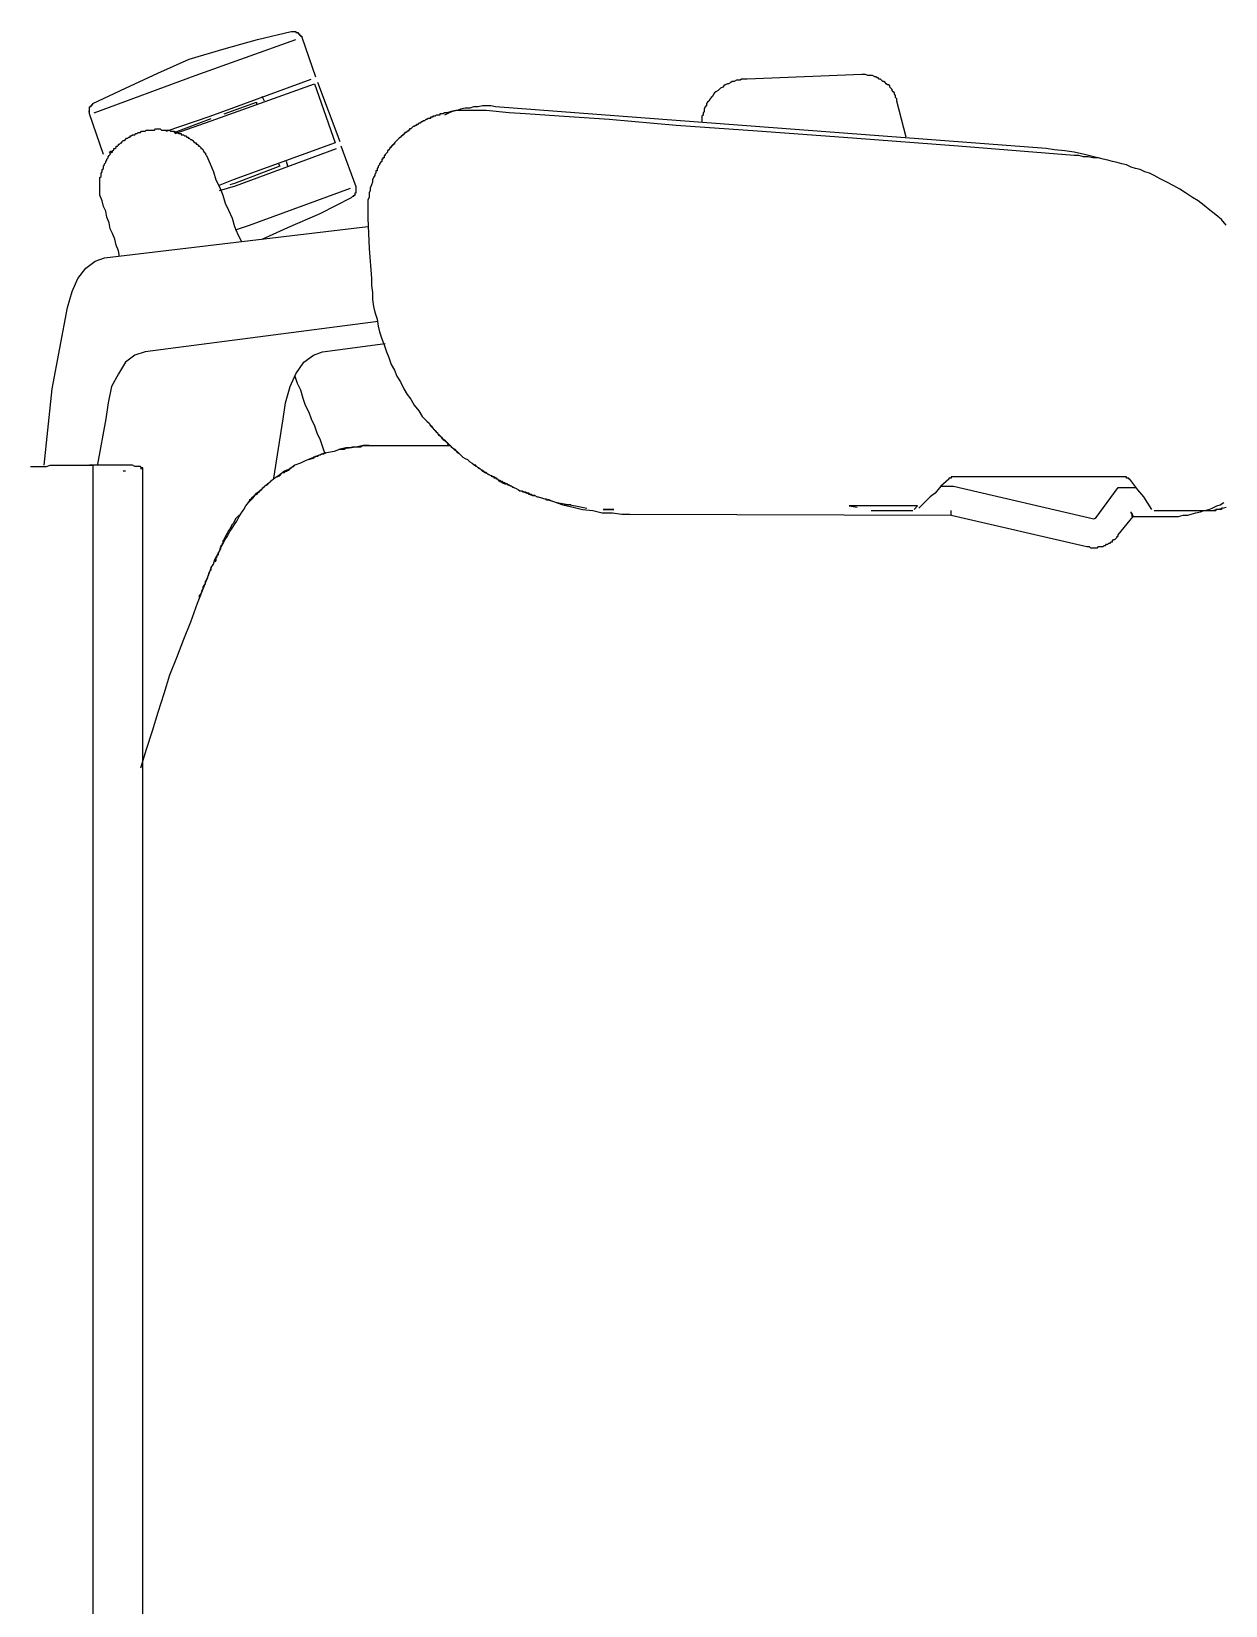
# Model space of a CAD drawing. Header units: inches. Extents: x 0 to 165, y 0 to 113.
# Drawn here: x 6.621 to 7.708, y 90.074 to 91.507 of the extents above; entities that cross this region are included whole.
import ezdxf

# ---------------------------------------------------------------- set-up
doc = ezdxf.new("R2010")
doc.units = ezdxf.units.IN
doc.header["$MEASUREMENT"] = 0
doc.layers.add('Furnishings', color=7, linetype='Continuous')

msp = doc.modelspace()

# ---------------------------------------------------------------- linework, layer by layer
at = {"layer": 'Furnishings'}
for points in [[(6.6864, 91.3949), (6.6737, 91.4318), (6.6737, 91.4329), (6.6737, 91.434), (6.6727, 91.434), (6.6737, 91.434), (6.6737, 91.435), (6.6737, 91.4361), (6.6737, 91.4371), (6.6737, 91.4382), (6.6748, 91.4382), (6.6748, 91.4392), (6.6758, 91.4392), (6.6758, 91.4403), (6.6769, 91.4403), (6.6769, 91.4414), (6.7064, 91.4551), (6.736, 91.4688), (6.7645, 91.4815), (6.7962, 91.491), (6.8268, 91.4994), (6.8574, 91.5068), (6.8585, 91.5068), (6.8595, 91.5068), (6.8606, 91.5068), (6.8616, 91.5068), (6.8616, 91.5058), (6.8627, 91.5058), (6.8638, 91.5058), (6.8638, 91.5047), (6.8648, 91.5047), (6.8648, 91.5036), (6.8659, 91.5036), (6.8659, 91.5026), (6.8669, 91.5026), (6.8669, 91.5015), (6.8796, 91.4656)], [(6.8585, 91.5068), (6.8585, 91.5068)], [(6.8585, 91.5068), (6.8585, 91.5068)], [(6.8595, 91.5068), (6.8595, 91.5068)], [(6.8595, 91.5068), (6.8595, 91.5068)], [(6.8606, 91.5068), (6.8606, 91.5068)], [(6.8606, 91.5068), (6.8606, 91.5068)], [(6.8606, 91.5068), (6.8606, 91.5068)], [(6.8616, 91.5058), (6.8616, 91.5058)], [(6.8627, 91.5058), (6.8627, 91.5058)], [(6.8627, 91.5058), (6.8627, 91.5058)], [(6.8627, 91.5058), (6.8627, 91.5058)], [(6.8638, 91.5058), (6.8638, 91.5058)], [(6.8638, 91.5058), (6.8638, 91.5058)], [(6.8648, 91.5047), (6.8648, 91.5047)], [(6.8648, 91.5047), (6.8648, 91.5047)], [(6.8648, 91.5047), (6.8648, 91.5047)], [(6.8659, 91.5036), (6.8659, 91.5036)], [(6.8659, 91.5036), (6.8659, 91.5036)], [(6.8659, 91.5026), (6.8659, 91.5026)], [(6.8659, 91.5026), (6.8659, 91.5026)], [(6.8669, 91.5015), (6.8669, 91.5015)], [(6.8669, 91.5015), (6.8669, 91.5015)], [(6.6779, 91.4329), (6.7698, 91.4667), (6.8616, 91.4994)], [(6.7434, 91.416), (6.7835, 91.4297), (6.8754, 91.4635)], [(6.7518, 91.4139), (6.7846, 91.4255), (6.8785, 91.4593), (6.8975, 91.4055), (6.8046, 91.3717), (6.7909, 91.3664)], [(6.9018, 91.4065), (6.8817, 91.4604)], [(7.417, 91.4107), (7.4085, 91.4435), (7.4085, 91.4445), (7.4085, 91.4456), (7.4075, 91.4466), (7.4075, 91.4487), (7.4064, 91.4498), (7.4064, 91.4509), (7.4054, 91.4519), (7.4043, 91.453), (7.4043, 91.454), (7.4032, 91.4551), (7.4022, 91.4561), (7.4022, 91.4572), (7.4011, 91.4582), (7.4001, 91.4582), (7.399, 91.4593), (7.398, 91.4604), (7.3969, 91.4614), (7.3959, 91.4614), (7.3948, 91.4625), (7.3937, 91.4635), (7.3927, 91.4635), (7.3916, 91.4646), (7.3906, 91.4646), (7.3895, 91.4656), (7.3885, 91.4656), (7.3864, 91.4667), (7.3853, 91.4667), (7.3842, 91.4667), (7.3832, 91.4667), (7.3821, 91.4667), (7.38, 91.4677), (7.379, 91.4677), (7.3779, 91.4677), (7.3769, 91.4677), (7.2723, 91.4635), (7.2713, 91.4635), (7.2692, 91.4635), (7.2671, 91.4635), (7.266, 91.4625), (7.2639, 91.4625), (7.2628, 91.4625), (7.2607, 91.4614), (7.2586, 91.4614), (7.2576, 91.4604), (7.2554, 91.4593), (7.2544, 91.4593), (7.2523, 91.4582), (7.2512, 91.4572), (7.2502, 91.4561), (7.2481, 91.4551), (7.247, 91.454), (7.2459, 91.453), (7.2438, 91.4519), (7.2428, 91.4509), (7.2417, 91.4498), (7.2407, 91.4477), (7.2396, 91.4466), (7.2386, 91.4456), (7.2375, 91.4435), (7.2364, 91.4424), (7.2354, 91.4414), (7.2354, 91.4392), (7.2343, 91.4382), (7.2333, 91.4361), (7.2333, 91.434), (7.2322, 91.4329), (7.2322, 91.4308), (7.2312, 91.4297), (7.2312, 91.4276), (7.2312, 91.4255), (7.2312, 91.4245)], [(6.8331, 91.4435), (6.831, 91.4477)], [(6.6727, 91.434), (6.6727, 91.434)], [(6.6737, 91.4371), (6.6737, 91.4371)], [(6.6737, 91.4371), (6.6737, 91.4371)], [(6.6737, 91.4361), (6.6737, 91.4361)], [(6.6737, 91.4361), (6.6737, 91.4361)], [(6.6737, 91.4361), (6.6737, 91.4361)], [(6.6737, 91.435), (6.6737, 91.435)], [(6.6737, 91.435), (6.6737, 91.435)], [(6.6737, 91.4329), (6.6737, 91.4329)], [(6.6737, 91.4329), (6.6737, 91.4329)], [(6.6737, 91.4318), (6.6737, 91.4318)], [(6.6737, 91.4318), (6.6737, 91.4318)], [(6.6737, 91.4318), (6.6737, 91.4318)], [(6.6748, 91.4392), (6.6748, 91.4392)], [(6.6748, 91.4392), (6.6748, 91.4392)], [(6.6748, 91.4382), (6.6748, 91.4382)], [(6.6748, 91.4382), (6.6748, 91.4382)], [(6.6758, 91.4403), (6.6758, 91.4403)], [(6.6758, 91.4403), (6.6758, 91.4403)], [(6.6758, 91.4392), (6.6758, 91.4392)], [(6.6769, 91.4403), (6.6769, 91.4403)], [(6.6769, 91.4403), (6.6769, 91.4403)], [(6.7962, 91.4318), (6.8257, 91.4424), (6.8257, 91.4403)], [(7.7084, 91.3305), (7.7041, 91.3358), (7.6989, 91.34), (7.6936, 91.3442), (7.6883, 91.3484), (7.683, 91.3527), (7.6777, 91.3558), (7.6714, 91.3601), (7.6661, 91.3632), (7.6609, 91.3664), (7.6545, 91.3696), (7.6482, 91.3727), (7.6429, 91.3759), (7.6387, 91.378), (7.6345, 91.3791), (7.6302, 91.3812), (7.626, 91.3822), (7.6218, 91.3833), (7.6176, 91.3854), (7.6133, 91.3864), (7.6091, 91.3875), (7.6049, 91.3886), (7.6007, 91.3896), (7.5965, 91.3907), (7.5922, 91.3917), (7.587, 91.3917), (7.5827, 91.3928), (7.5785, 91.3928), (7.5743, 91.3938), (7.5701, 91.3938), (7.4645, 91.4023), (7.3684, 91.4097), (7.2818, 91.416), (7.2079, 91.4213), (7.1467, 91.4266), (7.1013, 91.4297), (7.0707, 91.4318), (7.0559, 91.4329), (7.0348, 91.435), (7.0073, 91.435), (7.0031, 91.434), (6.9989, 91.4329), (6.9978, 91.4329), (6.9968, 91.4329), (6.9957, 91.4318), (6.9947, 91.4318), (6.9936, 91.4318), (6.9926, 91.4318), (6.9926, 91.4308), (6.9915, 91.4308), (6.9904, 91.4308), (6.9894, 91.4308), (6.9883, 91.4297), (6.9873, 91.4297), (6.9862, 91.4297), (6.9862, 91.4287), (6.9852, 91.4287), (6.9841, 91.4287), (6.9841, 91.4276), (6.9831, 91.4276), (6.982, 91.4276), (6.9809, 91.4266), (6.9799, 91.4266), (6.9788, 91.4255), (6.9778, 91.4255), (6.9767, 91.4245), (6.9757, 91.4245), (6.9746, 91.4234), (6.9736, 91.4234), (6.9725, 91.4223), (6.9714, 91.4223), (6.9714, 91.4213), (6.9704, 91.4213), (6.9693, 91.4202), (6.9683, 91.4202), (6.9672, 91.4192), (6.9662, 91.4181), (6.9651, 91.4181), (6.9651, 91.4171), (6.9641, 91.4171), (6.9641, 91.416), (6.963, 91.416), (6.9619, 91.415), (6.9609, 91.415), (6.9609, 91.4139), (6.9598, 91.4139), (6.9598, 91.4128), (6.9588, 91.4128), (6.9588, 91.4118), (6.9577, 91.4118), (6.9567, 91.4107), (6.9556, 91.4097), (6.9545, 91.4086), (6.9535, 91.4076), (6.9524, 91.4065), (6.9514, 91.4055), (6.9514, 91.4044), (6.9503, 91.4044), (6.9503, 91.4033), (6.9493, 91.4033), (6.9493, 91.4023), (6.9482, 91.4023), (6.9482, 91.4012), (6.9472, 91.4012), (6.9472, 91.4002), (6.9461, 91.3991), (6.945, 91.3981), (6.945, 91.397), (6.944, 91.396), (6.9429, 91.3949), (6.9429, 91.3938), (6.9419, 91.3938), (6.9419, 91.3928), (6.9419, 91.3917), (6.9408, 91.3917), (6.9408, 91.3907), (6.9398, 91.3907), (6.9398, 91.3896), (6.9398, 91.3886), (6.9387, 91.3875), (6.9377, 91.3864), (6.9377, 91.3854), (6.9366, 91.3843), (6.9366, 91.3833), (6.9355, 91.3822), (6.9355, 91.3812), (6.9355, 91.3801), (6.9345, 91.3801), (6.9345, 91.3791), (6.9345, 91.378), (6.9334, 91.3769), (6.9334, 91.3759), (6.9324, 91.3738), (6.9313, 91.3717), (6.9313, 91.3696), (6.9303, 91.3674), (6.9292, 91.3643), (6.9292, 91.3622), (6.9282, 91.3601), (6.9282, 91.3579), (6.9282, 91.3558), (6.9271, 91.3537), (6.9271, 91.3506), (6.9271, 91.3484), (6.9271, 91.3463), (6.9271, 91.3442), (6.9271, 91.3421), (6.9271, 91.3389), (6.9271, 91.3368), (6.9282, 91.3094), (6.9303, 91.2819), (6.9303, 91.2756), (6.9313, 91.2693), (6.9313, 91.2629), (6.9324, 91.2566), (6.9334, 91.2513), (6.9355, 91.245), (6.9366, 91.2386), (6.9377, 91.2334), (6.9398, 91.227), (6.9419, 91.2217), (6.944, 91.2154), (6.9461, 91.2101), (6.9482, 91.2038), (6.9514, 91.1985), (6.9535, 91.1932), (6.9567, 91.188), (6.9598, 91.1816), (6.963, 91.1764), (6.9662, 91.1721), (6.9693, 91.1668), (6.9736, 91.1616), (6.9767, 91.1563), (6.9809, 91.1521), (6.9831, 91.15), (6.9841, 91.1478), (6.9862, 91.1457), (6.9883, 91.1436), (6.9894, 91.1426), (6.9915, 91.1405), (6.9936, 91.1383), (6.9947, 91.1362), (6.9968, 91.1352), (6.9989, 91.1331), (7.001, 91.131), (7.0021, 91.1299), (7.0042, 91.1278), (7.0063, 91.1257), (7.0084, 91.1246), (7.0105, 91.1225), (7.0116, 91.1215), (7.0137, 91.1193), (7.0158, 91.1183), (7.0179, 91.1172), (7.02, 91.1151), (7.0221, 91.1141), (7.0242, 91.112), (7.0263, 91.1109), (7.0274, 91.1098), (7.0295, 91.1088), (7.0316, 91.1067), (7.0337, 91.1056), (7.0358, 91.1046), (7.038, 91.1035), (7.0401, 91.1024), (7.0422, 91.1014), (7.0443, 91.1003), (7.0464, 91.0982), (7.0475, 91.0972), (7.0496, 91.0961), (7.0517, 91.0951), (7.0538, 91.0951), (7.0559, 91.094), (7.058, 91.0929), (7.0601, 91.0919), (7.0622, 91.0908), (7.0643, 91.0898), (7.0654, 91.0887), (7.0675, 91.0887), (7.0696, 91.0877), (7.0717, 91.0866), (7.0738, 91.0866), (7.0749, 91.0856), (7.077, 91.0845), (7.0791, 91.0845), (7.0812, 91.0834), (7.0823, 91.0834), (7.0992, 91.0782), (7.1161, 91.075), (7.1266, 91.0729)], [(6.9873, 91.4297), (6.9873, 91.4297)], [(6.9883, 91.4297), (6.9883, 91.4297)], [(6.9894, 91.4308), (6.9894, 91.4308)], [(6.9904, 91.4308), (6.9904, 91.4308)], [(6.9915, 91.4308), (6.9915, 91.4308)], [(6.9936, 91.4318), (6.9936, 91.4318)], [(6.9936, 91.4318), (6.9936, 91.4318)], [(6.9947, 91.4318), (6.9947, 91.4318)], [(6.9957, 91.4318), (6.9957, 91.4318)], [(7.5965, 91.3907), (7.588, 91.3928), (7.5796, 91.3949), (7.5701, 91.397), (7.5616, 91.3981), (7.5521, 91.3991), (7.5447, 91.4002), (7.0432, 91.4382), (7.039, 91.4392), (7.0348, 91.4392), (7.0316, 91.4392), (7.0274, 91.4382), (7.0232, 91.4382), (7.02, 91.4371), (7.0158, 91.4371), (7.0116, 91.4361), (7.0084, 91.435), (7.0042, 91.434), (7.001, 91.4329), (6.9968, 91.4308)], [(6.9968, 91.4329), (6.9968, 91.4329)], [(6.9968, 91.4329), (6.9968, 91.4329)], [(6.9978, 91.4329), (6.9978, 91.4329)], [(6.9978, 91.4329), (6.9978, 91.4329)], [(6.9989, 91.4329), (6.9989, 91.4329)], [(6.7012, 91.302), (6.7001, 91.3073), (6.698, 91.3125), (6.6969, 91.3178), (6.6948, 91.3231), (6.6927, 91.3273), (6.6917, 91.3326), (6.6896, 91.3379), (6.6885, 91.3432), (6.6864, 91.3474), (6.6853, 91.3527), (6.6832, 91.3579), (6.6832, 91.359), (6.6832, 91.3601), (6.6832, 91.3611), (6.6832, 91.3622), (6.6832, 91.3632), (6.6832, 91.3643), (6.6832, 91.3653), (6.6832, 91.3664), (6.6832, 91.3674), (6.6832, 91.3685), (6.6832, 91.3696), (6.6832, 91.3706), (6.6832, 91.3717), (6.6832, 91.3727), (6.6832, 91.3738), (6.6843, 91.3748), (6.6843, 91.3759), (6.6843, 91.3769), (6.6843, 91.378), (6.6853, 91.3791), (6.6853, 91.3801), (6.6853, 91.3812), (6.6864, 91.3822), (6.6864, 91.3833), (6.6864, 91.3843), (6.6874, 91.3854), (6.6874, 91.3864), (6.6885, 91.3875), (6.6885, 91.3886), (6.6896, 91.3896), (6.6896, 91.3907), (6.6906, 91.3917), (6.6906, 91.3928), (6.6917, 91.3938), (6.6927, 91.3949), (6.6927, 91.396), (6.6938, 91.397), (6.6948, 91.397), (6.6948, 91.3981), (6.6959, 91.3991), (6.6959, 91.4002), (6.6969, 91.4002), (6.698, 91.4012), (6.698, 91.4023), (6.6991, 91.4023), (6.7001, 91.4033), (6.7001, 91.4044), (6.7012, 91.4044), (6.7022, 91.4055), (6.7033, 91.4055), (6.7033, 91.4065), (6.7043, 91.4076), (6.7054, 91.4076), (6.7064, 91.4086), (6.7075, 91.4097), (6.7086, 91.4097), (6.7096, 91.4107), (6.7107, 91.4107), (6.7107, 91.4118), (6.7117, 91.4118), (6.7128, 91.4128), (6.7138, 91.4128), (6.7149, 91.4128), (6.7159, 91.4139), (6.717, 91.4139), (6.7181, 91.415), (6.7191, 91.415), (6.7202, 91.415), (6.7212, 91.416), (6.7223, 91.416), (6.7233, 91.416), (6.7244, 91.416), (6.7254, 91.4171), (6.7265, 91.4171), (6.7276, 91.4171), (6.7286, 91.4171), (6.7297, 91.4171), (6.7307, 91.4171), (6.7318, 91.4171), (6.7328, 91.4171), (6.7339, 91.4181), (6.7349, 91.4181), (6.736, 91.4181), (6.7371, 91.4181), (6.7381, 91.4181), (6.7392, 91.4171), (6.7402, 91.4171), (6.7413, 91.4171), (6.7423, 91.4171), (6.7434, 91.4171), (6.7445, 91.4171), (6.7455, 91.4171), (6.7466, 91.4171), (6.7476, 91.416), (6.7487, 91.416), (6.7497, 91.416), (6.7508, 91.416), (6.7518, 91.415), (6.7529, 91.415), (6.754, 91.415), (6.755, 91.4139), (6.7561, 91.4139), (6.7571, 91.4139), (6.7571, 91.4128), (6.7582, 91.4128), (6.7592, 91.4128), (6.7603, 91.4118), (6.7613, 91.4118), (6.7624, 91.4107), (6.7635, 91.4107), (6.7635, 91.4097), (6.7645, 91.4097), (6.7656, 91.4086), (6.7666, 91.4086), (6.7677, 91.4076), (6.7687, 91.4065), (6.7698, 91.4055), (6.7708, 91.4055), (6.7708, 91.4044), (6.7719, 91.4044), (6.773, 91.4033), (6.773, 91.4023), (6.774, 91.4023), (6.7751, 91.4012), (6.7751, 91.4002), (6.7761, 91.4002), (6.7772, 91.3991), (6.7772, 91.3981), (6.7782, 91.397), (6.7793, 91.396), (6.7793, 91.3949), (6.7803, 91.3938), (6.7835, 91.3864), (6.7867, 91.3791), (6.7888, 91.3717), (6.792, 91.3653), (6.7951, 91.3579), (6.7972, 91.3506), (6.8004, 91.3442), (6.8036, 91.3368), (6.8057, 91.3294), (6.8089, 91.322), (6.812, 91.3157)], [(6.7297, 91.4171), (6.7297, 91.4171)], [(6.7476, 91.416), (6.7476, 91.416)], [(6.7508, 91.415), (6.7846, 91.4276)], [(6.963, 91.416), (6.963, 91.416)], [(6.9662, 91.4181), (6.9662, 91.4181)], [(6.9672, 91.4192), (6.9672, 91.4192)], [(6.9693, 91.4202), (6.9693, 91.4202)], [(6.9704, 91.4213), (6.9704, 91.4213)], [(6.9725, 91.4223), (6.9725, 91.4223)], [(6.9746, 91.4234), (6.9746, 91.4234)], [(6.9757, 91.4245), (6.9757, 91.4245)], [(6.9767, 91.4245), (6.9767, 91.4245)], [(6.9778, 91.4255), (6.9778, 91.4255)], [(6.9799, 91.4266), (6.9799, 91.4266)], [(6.9809, 91.4266), (6.9809, 91.4266)], [(6.982, 91.4276), (6.982, 91.4276)], [(6.9852, 91.4287), (6.9852, 91.4287)], [(6.7064, 91.4086), (6.7064, 91.4086)], [(6.717, 91.4139), (6.717, 91.4139)], [(6.7677, 91.4076), (6.7677, 91.4076)], [(6.831, 91.3178), (6.8543, 91.3284), (6.8838, 91.3411), (6.9123, 91.3558), (6.9134, 91.3569), (6.9144, 91.3569), (6.9144, 91.3579), (6.9155, 91.3579), (6.9155, 91.359), (6.9155, 91.3601), (6.9165, 91.3601), (6.9165, 91.3611), (6.9165, 91.3622), (6.9165, 91.3632), (6.9165, 91.3643), (6.9165, 91.3653), (6.9028, 91.4023)], [(6.9524, 91.4065), (6.9524, 91.4065)], [(6.9535, 91.4076), (6.9535, 91.4076)], [(6.9545, 91.4086), (6.9545, 91.4086)], [(6.9556, 91.4097), (6.9556, 91.4097)], [(6.9567, 91.4107), (6.9567, 91.4107)], [(6.9577, 91.4118), (6.9577, 91.4118)], [(6.6885, 91.3886), (6.6885, 91.3886)], [(6.6917, 91.397), (6.6938, 91.3981)], [(6.6917, 91.3938), (6.6917, 91.3938)], [(6.7782, 91.397), (6.7782, 91.397)], [(6.7803, 91.3938), (6.7803, 91.3938)], [(6.792, 91.3622), (6.8067, 91.3664), (6.8986, 91.4002)], [(6.8543, 91.3843), (6.8532, 91.3886)], [(6.9387, 91.3875), (6.9387, 91.3875)], [(6.944, 91.396), (6.944, 91.396)], [(6.945, 91.3981), (6.945, 91.3981)], [(6.9461, 91.3991), (6.9461, 91.3991)], [(6.6853, 91.3812), (6.6853, 91.3812)], [(6.8458, 91.3864), (6.8469, 91.3843), (6.8057, 91.3685), (6.8015, 91.3674)], [(6.9334, 91.3769), (6.9334, 91.3769)], [(6.9366, 91.3833), (6.9366, 91.3833)], [(6.9377, 91.3854), (6.9377, 91.3854)], [(6.6832, 91.3674), (6.6832, 91.3674)], [(6.8067, 91.3263), (6.8194, 91.3305), (6.9113, 91.3643)], [(6.9155, 91.3601), (6.9155, 91.3601)], [(6.9155, 91.359), (6.9155, 91.359)], [(6.9155, 91.359), (6.9155, 91.359)], [(6.9155, 91.359), (6.9155, 91.359)], [(6.9165, 91.3653), (6.9165, 91.3653)], [(6.9165, 91.3653), (6.9165, 91.3653)], [(6.9165, 91.3643), (6.9165, 91.3643)], [(6.9165, 91.3643), (6.9165, 91.3643)], [(6.9165, 91.3643), (6.9165, 91.3643)], [(6.9165, 91.3632), (6.9165, 91.3632)], [(6.9165, 91.3632), (6.9165, 91.3632)], [(6.9165, 91.3622), (6.9165, 91.3622)], [(6.9165, 91.3622), (6.9165, 91.3622)], [(6.9165, 91.3622), (6.9165, 91.3622)], [(6.9165, 91.3611), (6.9165, 91.3611)], [(6.9165, 91.3611), (6.9165, 91.3611)], [(6.9165, 91.3601), (6.9165, 91.3601)], [(6.9123, 91.3558), (6.9123, 91.3558)], [(6.9134, 91.3569), (6.9134, 91.3569)], [(6.9134, 91.3569), (6.9134, 91.3569)], [(6.9134, 91.3569), (6.9134, 91.3569)], [(6.9134, 91.3569), (6.9134, 91.3569)], [(6.9144, 91.3579), (6.9144, 91.3579)], [(6.9144, 91.3579), (6.9144, 91.3579)], [(6.6325, 91.112), (6.6399, 91.1816), (6.6537, 91.2555), (6.6579, 91.2703), (6.6632, 91.2819), (6.6705, 91.2914), (6.679, 91.2978), (6.6874, 91.3009), (6.9271, 91.3294)], [(6.9366, 91.2429), (6.7244, 91.2154), (6.7149, 91.2122), (6.7064, 91.2059), (6.7001, 91.1954), (6.6938, 91.1837), (6.6906, 91.169), (6.6885, 91.1542), (6.6811, 91.113)], [(6.8416, 91.1003), (6.85, 91.1542), (6.8521, 91.169), (6.8564, 91.1837), (6.8616, 91.1954), (6.869, 91.2059), (6.8775, 91.2122), (6.8859, 91.2154), (6.9429, 91.2228)], [(6.8606, 91.1932), (6.8627, 91.1869), (6.8659, 91.1806), (6.868, 91.1732), (6.8701, 91.1668), (6.8733, 91.1605), (6.8754, 91.1542), (6.8785, 91.1478), (6.8806, 91.1415), (6.8838, 91.1352), (6.8859, 91.1288), (6.888, 91.1225)], [(6.9831, 91.1489), (6.9852, 91.1478), (6.9862, 91.1457), (6.9873, 91.1447), (6.9894, 91.1426), (6.9904, 91.1415), (6.9915, 91.1394), (6.9936, 91.1383), (6.9947, 91.1373), (6.9957, 91.1352), (6.9978, 91.1341), (6.9989, 91.1331), (6.9999, 91.131), (7.0021, 91.1299), (7.0031, 91.1288), (7.0042, 91.1278), (7.0063, 91.1267), (7.0073, 91.1257), (7.0084, 91.1236), (7.0105, 91.1225), (7.0116, 91.1215), (7.0126, 91.1204), (7.0137, 91.1193), (7.0158, 91.1183)], [(6.9007, 91.1267), (6.9028, 91.1267), (6.906, 91.1267), (6.9081, 91.1278), (6.9102, 91.1278), (6.9134, 91.1288), (6.9155, 91.1288), (6.9176, 91.1288), (6.9208, 91.1288), (6.9229, 91.1299), (6.926, 91.1299), (6.9282, 91.1299), (6.9229, 91.1299), (6.9176, 91.1288), (6.9123, 91.1278), (6.907, 91.1278), (6.9018, 91.1267), (6.8965, 91.1246), (6.8912, 91.1236), (6.8859, 91.1225), (6.8806, 91.1204), (6.8754, 91.1183), (6.8701, 91.1162), (6.8659, 91.1141), (6.8606, 91.112)], [(6.9282, 91.1299), (7.0021, 91.1299)], [(6.8796, 91.1193), (6.8785, 91.1193), (6.8775, 91.1193), (6.8775, 91.1183), (6.8764, 91.1183), (6.8754, 91.1183), (6.8743, 91.1172), (6.8733, 91.1172)], [(6.8743, 91.1183), (6.8764, 91.1183), (6.8775, 91.1193), (6.8785, 91.1193), (6.8796, 91.1204), (6.8817, 91.1204), (6.8828, 91.1215), (6.8838, 91.1215), (6.8849, 91.1225), (6.887, 91.1225), (6.888, 91.1236), (6.8891, 91.1236)], [(6.8743, 91.1172), (6.8743, 91.1172)], [(6.8754, 91.1183), (6.8754, 91.1183)], [(6.8764, 91.1183), (6.8764, 91.1183)], [(6.8785, 91.1193), (6.8785, 91.1193)], [(6.6199, 91.1109), (6.623, 91.1109), (6.6273, 91.1109), (6.6304, 91.1109), (6.6347, 91.1109), (6.6378, 91.112), (6.642, 91.112), (6.6452, 91.112), (6.6494, 91.112), (6.6537, 91.112), (6.6568, 91.112), (6.661, 91.112), (6.6653, 91.112), (6.6684, 91.112), (6.6727, 91.112), (6.6769, 91.112)], [(6.6811, 91.112), (6.679, 91.112), (6.6779, 91.112), (6.6769, 91.112), (6.6758, 91.112), (6.6748, 91.112), (6.6737, 91.112)], [(6.6748, 91.112), (6.6748, 91.112)], [(6.6758, 91.112), (6.6758, 91.112)], [(6.6758, 91.112), (6.6758, 91.112)], [(6.7223, 89.5959), (6.7223, 91.1098), (6.7212, 91.1098), (6.7202, 91.1109), (6.7191, 91.1109), (6.717, 91.1109), (6.7149, 91.1109), (6.7128, 91.112), (6.7096, 91.112), (6.7064, 91.112), (6.7022, 91.112), (6.698, 91.112), (6.6938, 91.112), (6.6885, 91.112), (6.6822, 91.112), (6.6769, 91.112), (6.6769, 89.5938)], [(6.6769, 91.112), (6.6769, 91.112)], [(6.6769, 91.112), (6.6769, 91.112)], [(6.6779, 91.112), (6.6779, 91.112)], [(6.7064, 91.1067), (6.7043, 91.1067)], [(6.7223, 91.1098), (6.7212, 91.1088), (6.7202, 91.1088)], [(6.7223, 91.1098), (6.7223, 91.1098)], [(6.85, 91.1056), (6.8511, 91.1056), (6.8521, 91.1067), (6.8532, 91.1067), (6.8543, 91.1077), (6.8553, 91.1077), (6.8564, 91.1088), (6.8564, 91.1098), (6.8574, 91.1098), (6.8585, 91.1109), (6.8595, 91.1109), (6.8606, 91.112), (6.8564, 91.1088), (6.8511, 91.1067), (6.8469, 91.1035), (6.8426, 91.1003), (6.8384, 91.0972)], [(6.8447, 91.1014), (6.8458, 91.1024), (6.8469, 91.1024), (6.8469, 91.1035), (6.8479, 91.1035), (6.8479, 91.1046)], [(6.8447, 91.1014), (6.8447, 91.1014)], [(6.8447, 91.1014), (6.8447, 91.1014)], [(6.8458, 91.1024), (6.8458, 91.1024)], [(6.8458, 91.1024), (6.8458, 91.1024)], [(6.8469, 91.1035), (6.8469, 91.1035)], [(6.8479, 91.1035), (6.8479, 91.1035)], [(7.0369, 91.1035), (7.0358, 91.1046), (7.0348, 91.1056), (7.0337, 91.1056), (7.0327, 91.1067), (7.0316, 91.1067), (7.0316, 91.1077), (7.0306, 91.1077), (7.0295, 91.1088), (7.0285, 91.1088), (7.0285, 91.1098), (7.0274, 91.1098), (7.0263, 91.1109), (7.0253, 91.1109), (7.0253, 91.112), (7.0242, 91.112), (7.0232, 91.113)], [(7.0242, 91.112), (7.0242, 91.112)], [(7.0253, 91.112), (7.0253, 91.112)], [(7.0263, 91.1109), (7.0263, 91.1109)], [(7.0274, 91.1098), (7.0274, 91.1098)], [(7.0274, 91.1098), (7.0274, 91.1098)], [(7.0295, 91.1088), (7.0295, 91.1088)], [(7.0306, 91.1077), (7.0306, 91.1077)], [(7.0316, 91.1077), (7.0316, 91.1077)], [(7.0327, 91.1067), (7.0327, 91.1067)], [(7.0337, 91.1056), (7.0337, 91.1056)], [(7.0348, 91.1056), (7.0348, 91.1056)], [(7.0358, 91.1046), (7.0358, 91.1046)], [(7.0358, 91.1046), (7.0358, 91.1046)], [(7.0601, 91.0919), (7.0591, 91.0919), (7.058, 91.0929), (7.057, 91.0929), (7.0559, 91.094), (7.0548, 91.094), (7.0538, 91.0951), (7.0527, 91.0951), (7.0517, 91.0961), (7.0506, 91.0961), (7.0496, 91.0972), (7.0485, 91.0972), (7.0475, 91.0982), (7.0464, 91.0982), (7.0453, 91.0993), (7.0443, 91.0993), (7.0443, 91.1003), (7.0432, 91.1003), (7.0422, 91.1003), (7.0422, 91.1014), (7.0411, 91.1014), (7.0401, 91.1014), (7.0401, 91.1024), (7.039, 91.1024)], [(7.039, 91.1024), (7.039, 91.1024)], [(7.039, 91.1024), (7.039, 91.1024)], [(7.0401, 91.1024), (7.0401, 91.1024)], [(7.0411, 91.1014), (7.0411, 91.1014)], [(7.0411, 91.1014), (7.0411, 91.1014)], [(7.0422, 91.1003), (7.0422, 91.1003)], [(7.0432, 91.1003), (7.0432, 91.1003)], [(7.6408, 91.0718), (7.6334, 91.0834), (7.6281, 91.0898), (7.6207, 91.0993), (7.6197, 91.0993), (7.6197, 91.1003), (7.6186, 91.1003), (7.6176, 91.1003), (7.6176, 91.1014), (7.6165, 91.1014), (7.4603, 91.1014), (7.4592, 91.1014), (7.4581, 91.1014), (7.4581, 91.1003), (7.4571, 91.1003), (7.456, 91.1003), (7.456, 91.0993), (7.4486, 91.0929), (7.4434, 91.0866), (7.4391, 91.0834), (7.4286, 91.0729)], [(7.456, 91.1003), (7.456, 91.1003)], [(7.456, 91.1003), (7.456, 91.1003)], [(7.4571, 91.1003), (7.4571, 91.1003)], [(7.4571, 91.1003), (7.4571, 91.1003)], [(7.4571, 91.1003), (7.4571, 91.1003)], [(7.4571, 91.1003), (7.4571, 91.1003)], [(7.4571, 91.1003), (7.4571, 91.1003)], [(7.4571, 91.1003), (7.4571, 91.1003)], [(7.4571, 91.1003), (7.4571, 91.1003)], [(7.4571, 91.1003), (7.4571, 91.1003)], [(7.4571, 91.1003), (7.4571, 91.1003)], [(7.4571, 91.1003), (7.4571, 91.1003)], [(7.4571, 91.1003), (7.4571, 91.1003)], [(7.4581, 91.1014), (7.4581, 91.1014)], [(7.4581, 91.1003), (7.4581, 91.1003)], [(7.4581, 91.1003), (7.4581, 91.1003)], [(7.4581, 91.1003), (7.4581, 91.1003)], [(7.4581, 91.1003), (7.4581, 91.1003)], [(7.4581, 91.1003), (7.4581, 91.1003)], [(7.4581, 91.1003), (7.4581, 91.1003)], [(7.4581, 91.1003), (7.4581, 91.1003)], [(7.4581, 91.1003), (7.4581, 91.1003)], [(7.4592, 91.1014), (7.4592, 91.1014)], [(7.4592, 91.1014), (7.4592, 91.1014)], [(7.4592, 91.1014), (7.4592, 91.1014)], [(7.4592, 91.1014), (7.4592, 91.1014)], [(7.4592, 91.1014), (7.4592, 91.1014)], [(7.4592, 91.1014), (7.4592, 91.1014)], [(7.4592, 91.1014), (7.4592, 91.1014)], [(7.4592, 91.1014), (7.4592, 91.1014)], [(7.4603, 91.1014), (7.4592, 91.1014)], [(7.4592, 91.1014), (7.4592, 91.1014)], [(7.4592, 91.1014), (7.4592, 91.1014)], [(7.4592, 91.1014), (7.4592, 91.1014)], [(7.4592, 91.1014), (7.4592, 91.1014)], [(7.4592, 91.1014), (7.4592, 91.1014)], [(7.4592, 91.1014), (7.4592, 91.1014)], [(7.4592, 91.1014), (7.4592, 91.1014)], [(7.4592, 91.1014), (7.4592, 91.1014)], [(7.4592, 91.1014), (7.4592, 91.1014)], [(7.4592, 91.1014), (7.4592, 91.1014)], [(7.6165, 91.1014), (7.6165, 91.1014)], [(7.6165, 91.1014), (7.6165, 91.1014)], [(7.6165, 91.1014), (7.6165, 91.1014)], [(7.6176, 91.1014), (7.6176, 91.1014)], [(7.6176, 91.1014), (7.6176, 91.1014)], [(7.6176, 91.1014), (7.6176, 91.1014)], [(7.6176, 91.1014), (7.6176, 91.1014)], [(7.6176, 91.1014), (7.6176, 91.1014)], [(7.6176, 91.1014), (7.6176, 91.1014)], [(7.6176, 91.1014), (7.6176, 91.1014)], [(7.6176, 91.1014), (7.6176, 91.1014)], [(7.6186, 91.1003), (7.6186, 91.1003)], [(7.6186, 91.1003), (7.6186, 91.1003)], [(7.6186, 91.1003), (7.6186, 91.1003)], [(7.6186, 91.1003), (7.6186, 91.1003)], [(7.6186, 91.1003), (7.6186, 91.1003)], [(7.6186, 91.1003), (7.6186, 91.1003)], [(7.6186, 91.1003), (7.6186, 91.1003)], [(7.6186, 91.1003), (7.6186, 91.1003)], [(7.6186, 91.1003), (7.6186, 91.1003)], [(7.6186, 91.1003), (7.6186, 91.1003)], [(7.6186, 91.1003), (7.6186, 91.1003)], [(7.6197, 91.1003), (7.6197, 91.1003)], [(7.6197, 91.1003), (7.6197, 91.1003)], [(7.6197, 91.1003), (7.6197, 91.1003)], [(7.6197, 91.1003), (7.6197, 91.1003)], [(7.6197, 91.1003), (7.6197, 91.1003)], [(7.6197, 91.1003), (7.6197, 91.1003)], [(7.6197, 91.1003), (7.6197, 91.1003)], [(7.6197, 91.1003), (7.6197, 91.1003)], [(7.6197, 91.1003), (7.6197, 91.1003)], [(7.6197, 91.1003), (7.6197, 91.1003)], [(7.6197, 91.1003), (7.6197, 91.1003)], [(7.0443, 91.0993), (7.0443, 91.0993)], [(7.0453, 91.0993), (7.0453, 91.0993)], [(7.0453, 91.0993), (7.0453, 91.0993)], [(7.0464, 91.0982), (7.0464, 91.0982)], [(7.0475, 91.0982), (7.0475, 91.0982)], [(7.0475, 91.0982), (7.0475, 91.0982)], [(7.0485, 91.0972), (7.0485, 91.0972)], [(7.0496, 91.0972), (7.0496, 91.0972)], [(7.0496, 91.0972), (7.0496, 91.0972)], [(7.0506, 91.0961), (7.0506, 91.0961)], [(7.0506, 91.0961), (7.0506, 91.0961)], [(7.0517, 91.0961), (7.0517, 91.0961)], [(7.0527, 91.0951), (7.0527, 91.0951)], [(7.0527, 91.0951), (7.0527, 91.0951)], [(7.0538, 91.0951), (7.0538, 91.0951)], [(7.0548, 91.094), (7.0548, 91.094)], [(7.0548, 91.094), (7.0548, 91.094)], [(7.0559, 91.094), (7.0559, 91.094)], [(7.057, 91.0929), (7.057, 91.0929)], [(7.057, 91.0929), (7.057, 91.0929)], [(7.058, 91.0929), (7.058, 91.0929)], [(7.058, 91.0929), (7.058, 91.0929)], [(7.0591, 91.0919), (7.0591, 91.0919)], [(7.0791, 91.0845), (7.0781, 91.0845), (7.077, 91.0845), (7.076, 91.0856), (7.0749, 91.0856), (7.0738, 91.0856), (7.0738, 91.0866), (7.0728, 91.0866), (7.0717, 91.0866), (7.0707, 91.0877), (7.0696, 91.0877), (7.0686, 91.0877), (7.0675, 91.0887)], [(7.0686, 91.0877), (7.0686, 91.0877)], [(7.0696, 91.0877), (7.0696, 91.0877)], [(7.0707, 91.0877), (7.0707, 91.0877)], [(7.0717, 91.0866), (7.0717, 91.0866)], [(7.0717, 91.0866), (7.0717, 91.0866)], [(7.0728, 91.0866), (7.0728, 91.0866)], [(7.4486, 91.0929), (7.4603, 91.0929), (7.588, 91.0634)], [(7.456, 91.0993), (7.456, 91.0993)], [(7.456, 91.0993), (7.456, 91.0993)], [(7.456, 91.0993), (7.456, 91.0993)], [(7.456, 91.0993), (7.456, 91.0993)], [(7.456, 91.0993), (7.456, 91.0993)], [(7.5901, 91.0644), (7.6102, 91.0919), (7.626, 91.0919)], [(7.6197, 91.0993), (7.6197, 91.0993)], [(7.6207, 91.0993), (7.6207, 91.0993)], [(7.6207, 91.0993), (7.6207, 91.0993)], [(7.6207, 91.0993), (7.6207, 91.0993)], [(7.6207, 91.0993), (7.6207, 91.0993)], [(7.6207, 91.0993), (7.6207, 91.0993)], [(7.6207, 91.0993), (7.6207, 91.0993)], [(7.6207, 91.0993), (7.6207, 91.0993)], [(7.6207, 91.0993), (7.6207, 91.0993)], [(7.6207, 91.0993), (7.6207, 91.0993)], [(7.6207, 91.0993), (7.6207, 91.0993)], [(7.6207, 91.0993), (7.6207, 91.0993)], [(7.6207, 91.0993), (7.6207, 91.0993)], [(7.6207, 91.0993), (7.6207, 91.0993)], [(6.7846, 91.019), (6.7867, 91.0222), (6.7877, 91.0264), (6.7898, 91.0296), (6.792, 91.0338), (6.793, 91.037), (6.7951, 91.0402), (6.7972, 91.0444), (6.7994, 91.0475), (6.8015, 91.0518), (6.8036, 91.0549), (6.8057, 91.0581), (6.8078, 91.0613), (6.8099, 91.0655), (6.812, 91.0687), (6.8141, 91.0718), (6.8162, 91.075), (6.8184, 91.0782)], [(7.0749, 91.0856), (7.0749, 91.0856)], [(7.076, 91.0856), (7.076, 91.0856)], [(7.076, 91.0856), (7.076, 91.0856)], [(7.077, 91.0845), (7.077, 91.0845)], [(7.0781, 91.0845), (7.0781, 91.0845)], [(7.0929, 91.0803), (7.0918, 91.0803), (7.0907, 91.0803), (7.0897, 91.0803), (7.0897, 91.0813), (7.0886, 91.0813)], [(7.0886, 91.0813), (7.0886, 91.0813)], [(7.0897, 91.0813), (7.0897, 91.0813)], [(7.0907, 91.0813), (7.096, 91.0792), (7.1045, 91.0761), (7.114, 91.0739), (7.1224, 91.0718), (7.1319, 91.0708), (7.1404, 91.0687), (7.1499, 91.0687), (7.1583, 91.0676), (7.1657, 91.0676), (7.4581, 91.0666), (7.5817, 91.038), (7.5827, 91.038), (7.5838, 91.038), (7.5848, 91.037), (7.5859, 91.037), (7.587, 91.037), (7.588, 91.037), (7.5901, 91.037), (7.5912, 91.037), (7.5922, 91.038), (7.5933, 91.038), (7.5943, 91.038), (7.5954, 91.038), (7.5965, 91.038), (7.5975, 91.0391), (7.5986, 91.0391), (7.5996, 91.0402), (7.6007, 91.0402), (7.6017, 91.0412), (7.6028, 91.0412), (7.6038, 91.0423), (7.6049, 91.0423), (7.6049, 91.0433), (7.606, 91.0444), (7.607, 91.0444), (7.6081, 91.0454), (7.6091, 91.0465), (7.6091, 91.0475), (7.6102, 91.0475), (7.6102, 91.0486), (7.6239, 91.0655), (7.6228, 91.0655), (7.6228, 91.0666), (7.6228, 91.0676), (7.6218, 91.0687), (7.6218, 91.0697)], [(7.0907, 91.0803), (7.0907, 91.0803)], [(7.0907, 91.0803), (7.0907, 91.0803)], [(7.0918, 91.0803), (7.0918, 91.0803)], [(7.0929, 91.0803), (7.0929, 91.0803)], [(7.1119, 91.0761), (7.1108, 91.0761), (7.1097, 91.0761), (7.1087, 91.0761), (7.1076, 91.0761), (7.1066, 91.0761), (7.1066, 91.0771)], [(7.1066, 91.0771), (7.1066, 91.0771)], [(7.1076, 91.0761), (7.1076, 91.0761)], [(7.1076, 91.0761), (7.1076, 91.0761)], [(7.1076, 91.0761), (7.1076, 91.0761)], [(7.1076, 91.0761), (7.1076, 91.0761)], [(7.1087, 91.0761), (7.1087, 91.0761)], [(7.1087, 91.0761), (7.1087, 91.0761)], [(7.1087, 91.0761), (7.1087, 91.0761)], [(7.1087, 91.0761), (7.1087, 91.0761)], [(7.1097, 91.0761), (7.1097, 91.0761)], [(7.1097, 91.0761), (7.1097, 91.0761)], [(7.1097, 91.0761), (7.1097, 91.0761)], [(7.1108, 91.0761), (7.1108, 91.0761)], [(7.1108, 91.0761), (7.1108, 91.0761)], [(7.1108, 91.0761), (7.1108, 91.0761)], [(7.1108, 91.0761), (7.1108, 91.0761)], [(7.1119, 91.0761), (7.1119, 91.0761)], [(7.1446, 91.0718), (7.1446, 91.0718)], [(7.1478, 91.0718), (7.1478, 91.0718)], [(7.4244, 91.0718), (7.4275, 91.075), (7.3652, 91.075), (7.3726, 91.0739)], [(7.6218, 91.0687), (7.6228, 91.0676), (7.6239, 91.0655), (7.6577, 91.0655), (7.6619, 91.0655), (7.6651, 91.0655), (7.6693, 91.0666), (7.6735, 91.0666), (7.6767, 91.0676), (7.6809, 91.0687), (7.6851, 91.0697), (7.6883, 91.0708), (7.6925, 91.0718), (7.6957, 91.0729), (7.6999, 91.075), (7.7031, 91.0761), (7.7063, 91.0782)], [(7.6989, 91.0718), (7.6989, 91.0718)], [(7.6989, 91.0718), (7.6989, 91.0718)], [(7.6989, 91.0718), (7.6989, 91.0718)], [(7.7052, 91.0729), (7.7041, 91.0729), (7.7041, 91.0718), (7.7031, 91.0718), (7.702, 91.0718), (7.701, 91.0718), (7.6999, 91.0718), (7.7084, 91.0739)], [(7.6999, 91.0718), (7.6999, 91.0718)], [(7.6999, 91.0718), (7.6999, 91.0718)], [(7.6999, 91.0718), (7.6999, 91.0718)], [(7.6999, 91.0718), (7.6999, 91.0718)], [(7.6999, 91.0718), (7.6999, 91.0718)], [(7.6999, 91.0718), (7.6999, 91.0718)], [(7.6999, 91.0718), (7.6999, 91.0718)], [(7.6999, 91.0718), (7.6999, 91.0718)], [(7.701, 91.0718), (7.701, 91.0718)], [(7.701, 91.0718), (7.701, 91.0718)], [(7.701, 91.0718), (7.701, 91.0718)], [(7.701, 91.0718), (7.701, 91.0718)], [(7.702, 91.0718), (7.702, 91.0718)], [(7.702, 91.0718), (7.702, 91.0718)], [(7.702, 91.0718), (7.702, 91.0718)], [(7.7031, 91.0718), (7.7031, 91.0718)], [(7.7031, 91.0718), (7.7031, 91.0718)], [(7.7031, 91.0718), (7.7031, 91.0718)], [(7.7031, 91.0718), (7.7031, 91.0718)], [(7.7041, 91.0729), (7.7041, 91.0729)], [(7.7041, 91.0729), (7.7041, 91.0729)], [(7.7041, 91.0718), (7.7041, 91.0718)], [(7.7052, 91.0729), (7.7052, 91.0729)], [(7.7052, 91.0729), (7.7052, 91.0729)], [(6.8099, 91.0666), (6.8078, 91.0644), (6.8067, 91.0634), (6.8057, 91.0613), (6.8046, 91.0592), (6.8036, 91.0581), (6.8025, 91.056), (6.8015, 91.0539), (6.8004, 91.0528), (6.7994, 91.0507), (6.7983, 91.0486), (6.7972, 91.0465), (6.7962, 91.0454), (6.7962, 91.0444), (6.7951, 91.0433), (6.7951, 91.0412), (6.7941, 91.0402), (6.7941, 91.0391), (6.793, 91.038), (6.793, 91.0359), (6.792, 91.0349), (6.792, 91.0338), (6.7909, 91.0328), (6.7909, 91.0307), (6.7898, 91.0296), (6.7898, 91.0285), (6.7888, 91.0275), (6.7888, 91.0254), (6.7877, 91.0243)], [(7.3853, 91.0708), (7.4233, 91.0708)], [(7.4581, 91.0666), (7.4581, 91.0676), (7.4581, 91.0687), (7.4581, 91.0697), (7.4581, 91.0708)], [(7.4581, 91.0697), (7.4581, 91.0697)], [(7.4581, 91.0697), (7.4581, 91.0697)], [(7.4581, 91.0697), (7.4581, 91.0697)], [(7.4581, 91.0697), (7.4581, 91.0697)], [(7.4581, 91.0687), (7.4581, 91.0687)], [(7.4581, 91.0687), (7.4581, 91.0687)], [(7.4581, 91.0687), (7.4581, 91.0687)], [(7.4581, 91.0687), (7.4581, 91.0687)], [(7.4581, 91.0687), (7.4581, 91.0687)], [(7.4581, 91.0676), (7.4581, 91.0676)], [(7.4581, 91.0676), (7.4581, 91.0676)], [(7.4581, 91.0676), (7.4581, 91.0676)], [(7.4581, 91.0676), (7.4581, 91.0676)], [(7.4581, 91.0676), (7.4581, 91.0676)], [(7.4581, 91.0666), (7.4581, 91.0666)], [(7.4581, 91.0666), (7.4581, 91.0666)], [(7.4581, 91.0666), (7.4581, 91.0666)], [(7.4581, 91.0666), (7.4581, 91.0666)], [(7.4581, 91.0666), (7.4581, 91.0666)], [(7.4581, 91.0666), (7.4581, 91.0666)], [(7.4581, 91.0666), (7.4581, 91.0666)], [(7.4581, 91.0666), (7.4581, 91.0666)], [(7.6218, 91.0697), (7.6218, 91.0697)], [(7.6218, 91.0697), (7.6218, 91.0697)], [(7.6218, 91.0697), (7.6218, 91.0697)], [(7.6218, 91.0687), (7.6218, 91.0687)], [(7.6218, 91.0687), (7.6218, 91.0687)], [(7.6218, 91.0687), (7.6218, 91.0687)], [(7.6218, 91.0687), (7.6218, 91.0687)], [(7.6218, 91.0687), (7.6218, 91.0687)], [(7.6218, 91.0687), (7.6218, 91.0687)], [(7.6218, 91.0687), (7.6218, 91.0687)], [(7.6218, 91.0687), (7.6218, 91.0687)], [(7.6218, 91.0687), (7.6218, 91.0687)], [(7.6218, 91.0687), (7.6218, 91.0687)], [(7.6228, 91.0676), (7.6228, 91.0676)], [(7.6228, 91.0676), (7.6228, 91.0676)], [(7.6228, 91.0676), (7.6228, 91.0676)], [(7.6228, 91.0676), (7.6228, 91.0676)], [(7.6228, 91.0676), (7.6228, 91.0676)], [(7.6228, 91.0676), (7.6228, 91.0676)], [(7.6228, 91.0676), (7.6228, 91.0676)], [(7.6228, 91.0676), (7.6228, 91.0676)], [(7.6228, 91.0676), (7.6228, 91.0676)], [(7.6228, 91.0676), (7.6228, 91.0676)], [(7.6228, 91.0676), (7.6228, 91.0676)], [(7.6228, 91.0676), (7.6228, 91.0676)], [(7.6228, 91.0676), (7.6228, 91.0676)], [(7.6228, 91.0676), (7.6228, 91.0676)], [(7.6228, 91.0676), (7.6228, 91.0676)], [(7.6228, 91.0666), (7.6228, 91.0666)], [(7.6228, 91.0666), (7.6228, 91.0666)], [(7.6228, 91.0666), (7.6228, 91.0666)], [(7.6228, 91.0666), (7.6228, 91.0666)], [(7.6228, 91.0666), (7.6228, 91.0666)], [(7.6228, 91.0666), (7.6228, 91.0666)], [(7.6228, 91.0666), (7.6228, 91.0666)], [(7.6228, 91.0666), (7.6228, 91.0666)], [(7.6228, 91.0666), (7.6228, 91.0666)], [(7.6228, 91.0666), (7.6228, 91.0666)], [(7.6228, 91.0666), (7.6228, 91.0666)], [(7.6239, 91.0655), (7.6239, 91.0655)], [(7.6239, 91.0655), (7.6239, 91.0655)], [(7.6239, 91.0655), (7.6239, 91.0655)], [(7.6429, 91.0708), (7.6968, 91.0708), (7.6978, 91.0708), (7.6989, 91.0708), (7.6978, 91.0708), (7.6968, 91.0708)], [(7.6968, 91.0708), (7.6968, 91.0708)], [(7.6968, 91.0708), (7.6968, 91.0708)], [(7.6968, 91.0708), (7.6968, 91.0708)], [(7.6968, 91.0708), (7.6968, 91.0708)], [(7.6968, 91.0708), (7.6968, 91.0708)], [(7.6968, 91.0708), (7.6968, 91.0708)], [(7.6968, 91.0708), (7.6968, 91.0708)], [(7.6968, 91.0708), (7.6968, 91.0708)], [(7.6968, 91.0708), (7.6968, 91.0708)], [(7.6968, 91.0708), (7.6968, 91.0708)], [(7.6968, 91.0708), (7.6968, 91.0708)], [(7.6968, 91.0708), (7.6968, 91.0708)], [(7.6968, 91.0708), (7.6968, 91.0708)], [(7.6968, 91.0708), (7.6968, 91.0708)], [(7.6968, 91.0708), (7.6968, 91.0708)], [(7.6968, 91.0708), (7.6968, 91.0708)], [(7.6968, 91.0708), (7.6968, 91.0708)], [(7.6978, 91.0708), (7.6978, 91.0708)], [(7.6978, 91.0708), (7.6978, 91.0708)], [(7.6978, 91.0708), (7.6978, 91.0708)], [(7.6978, 91.0708), (7.6978, 91.0708)], [(7.6978, 91.0708), (7.6978, 91.0708)], [(7.6978, 91.0708), (7.6978, 91.0708)], [(7.6978, 91.0708), (7.6978, 91.0708)], [(7.6978, 91.0708), (7.6978, 91.0708)], [(7.6978, 91.0708), (7.6978, 91.0708)], [(7.6978, 91.0708), (7.6978, 91.0708)], [(7.6978, 91.0708), (7.6978, 91.0708)], [(7.6978, 91.0708), (7.6978, 91.0708)], [(7.6978, 91.0708), (7.6978, 91.0708)], [(7.6989, 91.0708), (7.6989, 91.0708)], [(7.6989, 91.0708), (7.6989, 91.0708)], [(7.6989, 91.0708), (7.6989, 91.0708)], [(7.6989, 91.0708), (7.6989, 91.0708)], [(7.6989, 91.0708), (7.6989, 91.0708)], [(7.6989, 91.0708), (7.6989, 91.0708)], [(6.774, 90.9916), (6.774, 90.9937), (6.7751, 90.9948), (6.7761, 90.9969), (6.7761, 90.9979), (6.7772, 91), (6.7772, 91.0011), (6.7782, 91.0032), (6.7793, 91.0043), (6.7793, 91.0064), (6.7803, 91.0074), (6.7814, 91.0095), (6.7814, 91.0106), (6.7825, 91.0127), (6.7825, 91.0138), (6.7835, 91.0159), (6.7846, 91.0169), (6.7846, 91.019), (6.7782, 91.0022), (6.7719, 90.9863), (6.7656, 90.9694), (6.7592, 90.9536), (6.7529, 90.9367), (6.7466, 90.9209), (6.7413, 90.904), (6.736, 90.8871), (6.7307, 90.8702), (6.7254, 90.8533), (6.7202, 90.8364)]]:
    msp.add_lwpolyline(points, dxfattribs=at)
for points in [[(6.8384, 91.0972), (6.8374, 91.0961), (6.8363, 91.0951), (6.8352, 91.094), (6.8331, 91.0929), (6.8321, 91.0919), (6.831, 91.0908), (6.83, 91.0898), (6.8289, 91.0887), (6.8279, 91.0877), (6.8268, 91.0866), (6.8257, 91.0856), (6.8236, 91.0845), (6.8226, 91.0834), (6.8215, 91.0824), (6.8205, 91.0813), (6.8194, 91.0803), (6.8184, 91.0782), (6.8226, 91.0824), (6.8257, 91.0866), (6.83, 91.0898), (6.8342, 91.094)], [(7.1414, 91.0718), (7.1509, 91.0718), (7.1499, 91.0718), (7.1488, 91.0718), (7.1478, 91.0718), (7.1467, 91.0718), (7.1456, 91.0718), (7.1446, 91.0718), (7.1435, 91.0718), (7.1425, 91.0718)], [(7.6999, 91.0718), (7.6989, 91.0718), (7.6989, 91.0708), (7.6989, 91.0718)]]:
    msp.add_lwpolyline(points, close=True, dxfattribs=at)
msp.add_open_spline([(7.588, 91.0634), (7.588, 91.0634), (7.5891, 91.0634), (7.5901, 91.0644)], degree=3, dxfattribs=at)

doc.saveas('drawing.dxf')
